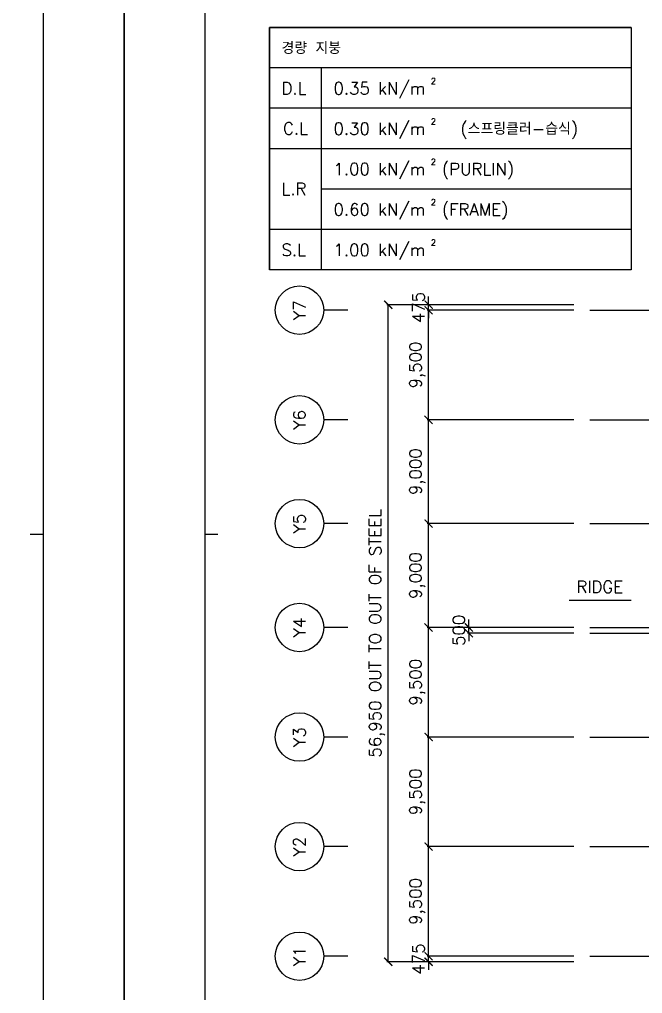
# Model space of a CAD drawing. Header units: metres. Extents: x -297536 to 1852864, y -630451 to -422551.
# Drawn here: x 869392 to 923439, y -560020 to -475591 of the extents above; entities that cross this region are included whole.
import ezdxf
from ezdxf.enums import TextEntityAlignment as Align

# ---------------------------------------------------------------- set-up
doc = ezdxf.new("R2010")
doc.units = ezdxf.units.M
doc.header["$LTSCALE"] = 700
doc.linetypes.add('CEN', pattern=[62, 60, -1, 0, -1])
for name, color, linetype in [('CEN', 152, 'CEN'), ('DIM', 7, 'Continuous'), ('SYM', 7, 'Continuous'), ('TEX', 3, 'Continuous'), ('된장공장-1$0$WID', 4, 'Continuous')]:
    doc.layers.add(name, color=color, linetype=linetype)
doc.styles.add('HGTXT', font='romans.shx', dxfattribs={"bigfont": 'WHGTXT.shx'})
doc.styles.add('WHGTXT', font='romans.shx', dxfattribs={"bigfont": 'WHGTXT.shx'})
doc.dimstyles.new('KJ', dxfattribs={"dimscale": 700, "dimtxt": 1.5, "dimasz": 1, "dimexe": 0.18, "dimexo": 2, "dimgap": 0.5, "dimtad": 1, "dimdec": 0, "dimzin": 0, "dimdsep": 46, "dimlunit": 6, "dimtxsty": 'HGTXT', "dimblk": 'ARCHTICK', "dimcen": 0.09, "dimclrt": 3, "dimadec": 0, "dimazin": 0, "dimtfac": 1, "dimtdec": 0, "dimtix": 1, "dimtmove": 0, "dimatfit": 0, "dimldrblk": 'OBLIQUE', "dimfxl": 1, "dimtolj": 1, "dimtzin": 0, "dimarcsym": 0})

# ---------------------------------------------------------------- blocks, each defined once
blk = doc.blocks.new('_ArchTick')
at = {"color": 0, "linetype": 'ByBlock', "const_width": 0.15}
blk.add_lwpolyline([(-0.5, -0.5), (0.5, 0.5)], dxfattribs=at)
blk = doc.blocks.new('*D495')
at = {"layer": 'Defpoints', "color": 0, "transparency": 16777216}
for p in [(904880, -556790), (918880, -556790), (918880, -557265)]:
    blk.add_point(p, dxfattribs=at)
at = {"layer": 'DIM', "color": 0, "lineweight": -2, "transparency": 16777216}
for p, q in [((904880, -556790), (904880, -556090)), ((917480, -556790), (904754, -556790)), ((904880, -557265), (904880, -556790)), ((917480, -557265), (904754, -557265)), ((904880, -557265), (904880, -557965))]:
    blk.add_line(p, q, dxfattribs=at)
at = {"layer": 'DIM', "color": 0, "lineweight": -2, "transparency": 16777216, "xscale": 700, "yscale": 700, "zscale": 700}
for p, rotation in [((904880, -556790), 270), ((904880, -557265), 90)]:
    blk.add_blockref('_ArchTick', p, dxfattribs=dict(at, rotation=rotation))
at = {"layer": 'DIM', "color": 3, "transparency": 16777216, "insert": (904005, -557028), "char_height": 1050, "attachment_point": 5, "rotation": 90, "style": 'HGTXT'}
blk.add_mtext('\\A1;475', dxfattribs=at)
blk = doc.blocks.new('_Oblique')
at = {"color": 0, "linetype": 'ByBlock', "lineweight": -2}
blk.add_line((-0.5, -0.5), (0.5, 0.5), dxfattribs=at)
blk = doc.blocks.new('*D496')
at = {"layer": 'Defpoints', "color": 0, "transparency": 16777216}
for p in [(904880, -547290), (918880, -547290), (918880, -556790)]:
    blk.add_point(p, dxfattribs=at)
at = {"layer": 'DIM', "color": 0, "lineweight": -2, "transparency": 16777216}
for p, q in [((917480, -547290), (904754, -547290)), ((904880, -556790), (904880, -547290)), ((917480, -556790), (904754, -556790))]:
    blk.add_line(p, q, dxfattribs=at)
at = {"layer": 'DIM', "color": 0, "lineweight": -2, "transparency": 16777216, "xscale": 700, "yscale": 700, "zscale": 700}
for p, rotation in [((904880, -547290), 90), ((904880, -556790), 270)]:
    blk.add_blockref('_ArchTick', p, dxfattribs=dict(at, rotation=rotation))
at = {"layer": 'DIM', "color": 3, "transparency": 16777216, "insert": (903905, -552040), "char_height": 1050, "attachment_point": 5, "rotation": 90, "style": 'HGTXT'}
blk.add_mtext('\\A1;9,500', dxfattribs=at)
blk = doc.blocks.new('*D497')
at = {"layer": 'Defpoints', "color": 0, "transparency": 16777216}
for p in [(904880, -537790), (918880, -537790), (918880, -547290)]:
    blk.add_point(p, dxfattribs=at)
at = {"layer": 'DIM', "color": 0, "lineweight": -2, "transparency": 16777216}
for p, q in [((917480, -537790), (904754, -537790)), ((904880, -547290), (904880, -537790)), ((917480, -547290), (904754, -547290))]:
    blk.add_line(p, q, dxfattribs=at)
at = {"layer": 'DIM', "color": 0, "lineweight": -2, "transparency": 16777216, "xscale": 700, "yscale": 700, "zscale": 700}
for p, rotation in [((904880, -537790), 90), ((904880, -547290), 270)]:
    blk.add_blockref('_ArchTick', p, dxfattribs=dict(at, rotation=rotation))
at = {"layer": 'DIM', "color": 3, "transparency": 16777216, "insert": (903905, -542540), "char_height": 1050, "attachment_point": 5, "rotation": 90, "style": 'HGTXT'}
blk.add_mtext('\\A1;9,500', dxfattribs=at)
blk = doc.blocks.new('*D498')
at = {"layer": 'Defpoints', "color": 0, "transparency": 16777216}
for p in [(904880, -528290), (918880, -528290), (918880, -537790)]:
    blk.add_point(p, dxfattribs=at)
at = {"layer": 'DIM', "color": 0, "lineweight": -2, "transparency": 16777216}
for p, q in [((917480, -528290), (904754, -528290)), ((904880, -537790), (904880, -528290)), ((917480, -537790), (904754, -537790))]:
    blk.add_line(p, q, dxfattribs=at)
at = {"layer": 'DIM', "color": 0, "lineweight": -2, "transparency": 16777216, "xscale": 700, "yscale": 700, "zscale": 700}
for p, rotation in [((904880, -528290), 90), ((904880, -537790), 270)]:
    blk.add_blockref('_ArchTick', p, dxfattribs=dict(at, rotation=rotation))
at = {"layer": 'DIM', "color": 3, "transparency": 16777216, "insert": (903905, -533040), "char_height": 1050, "attachment_point": 5, "rotation": 90, "style": 'HGTXT'}
blk.add_mtext('\\A1;9,500', dxfattribs=at)
blk = doc.blocks.new('*D499')
at = {"layer": 'Defpoints', "color": 0, "transparency": 16777216}
for p in [(904880, -519290), (918880, -519290), (918880, -528290)]:
    blk.add_point(p, dxfattribs=at)
at = {"layer": 'DIM', "color": 0, "lineweight": -2, "transparency": 16777216}
for p, q in [((917480, -519290), (904754, -519290)), ((904880, -528290), (904880, -519290)), ((917480, -528290), (904754, -528290))]:
    blk.add_line(p, q, dxfattribs=at)
at = {"layer": 'DIM', "color": 0, "lineweight": -2, "transparency": 16777216, "xscale": 700, "yscale": 700, "zscale": 700}
for p, rotation in [((904880, -519290), 90), ((904880, -528290), 270)]:
    blk.add_blockref('_ArchTick', p, dxfattribs=dict(at, rotation=rotation))
at = {"layer": 'DIM', "color": 3, "transparency": 16777216, "insert": (903905, -523790), "char_height": 1050, "attachment_point": 5, "rotation": 90, "style": 'HGTXT'}
blk.add_mtext('\\A1;9,000', dxfattribs=at)
blk = doc.blocks.new('*D500')
at = {"layer": 'Defpoints', "color": 0, "transparency": 16777216}
for p in [(904880, -510290), (918880, -510290), (918880, -519290)]:
    blk.add_point(p, dxfattribs=at)
at = {"layer": 'DIM', "color": 0, "lineweight": -2, "transparency": 16777216}
for p, q in [((917480, -510290), (904754, -510290)), ((904880, -519290), (904880, -510290)), ((917480, -519290), (904754, -519290))]:
    blk.add_line(p, q, dxfattribs=at)
at = {"layer": 'DIM', "color": 0, "lineweight": -2, "transparency": 16777216, "xscale": 700, "yscale": 700, "zscale": 700}
for p, rotation in [((904880, -510290), 90), ((904880, -519290), 270)]:
    blk.add_blockref('_ArchTick', p, dxfattribs=dict(at, rotation=rotation))
at = {"layer": 'DIM', "color": 3, "transparency": 16777216, "insert": (903905, -514790), "char_height": 1050, "attachment_point": 5, "rotation": 90, "style": 'HGTXT'}
blk.add_mtext('\\A1;9,000', dxfattribs=at)
blk = doc.blocks.new('*D501')
at = {"layer": 'Defpoints', "color": 0, "transparency": 16777216}
for p in [(904880, -500790), (918880, -500790), (918880, -510290)]:
    blk.add_point(p, dxfattribs=at)
at = {"layer": 'DIM', "color": 0, "lineweight": -2, "transparency": 16777216}
for p, q in [((917480, -500790), (904754, -500790)), ((904880, -510290), (904880, -500790)), ((917480, -510290), (904754, -510290))]:
    blk.add_line(p, q, dxfattribs=at)
at = {"layer": 'DIM', "color": 0, "lineweight": -2, "transparency": 16777216, "xscale": 700, "yscale": 700, "zscale": 700}
for p, rotation in [((904880, -500790), 90), ((904880, -510290), 270)]:
    blk.add_blockref('_ArchTick', p, dxfattribs=dict(at, rotation=rotation))
at = {"layer": 'DIM', "color": 3, "transparency": 16777216, "insert": (903905, -505540), "char_height": 1050, "attachment_point": 5, "rotation": 90, "style": 'HGTXT'}
blk.add_mtext('\\A1;9,500', dxfattribs=at)
blk = doc.blocks.new('*D502')
at = {"layer": 'Defpoints', "color": 0, "transparency": 16777216}
for p in [(904880, -500315), (918880, -500315), (918880, -500790)]:
    blk.add_point(p, dxfattribs=at)
at = {"layer": 'DIM', "color": 0, "lineweight": -2, "transparency": 16777216}
for p, q in [((904880, -500315), (904880, -499615)), ((917480, -500315), (904754, -500315)), ((904880, -500790), (904880, -500315)), ((917480, -500790), (904754, -500790)), ((904880, -500790), (904880, -501490))]:
    blk.add_line(p, q, dxfattribs=at)
at = {"layer": 'DIM', "color": 0, "lineweight": -2, "transparency": 16777216, "xscale": 700, "yscale": 700, "zscale": 700}
for p, rotation in [((904880, -500315), 270), ((904880, -500790), 90)]:
    blk.add_blockref('_ArchTick', p, dxfattribs=dict(at, rotation=rotation))
at = {"layer": 'DIM', "color": 3, "transparency": 16777216, "insert": (904005, -500553), "char_height": 1050, "attachment_point": 5, "rotation": 90, "style": 'HGTXT'}
blk.add_mtext('\\A1;475', dxfattribs=at)
blk = doc.blocks.new('*D503')
at = {"layer": 'Defpoints', "color": 0, "transparency": 16777216}
for p in [(901380, -500315), (918880, -500315), (918880, -557265)]:
    blk.add_point(p, dxfattribs=at)
at = {"layer": 'DIM', "color": 0, "lineweight": -2, "transparency": 16777216}
for p, q in [((917480, -500315), (901254, -500315)), ((901380, -557265), (901380, -500315)), ((917480, -557265), (901254, -557265))]:
    blk.add_line(p, q, dxfattribs=at)
at = {"layer": 'DIM', "color": 0, "lineweight": -2, "transparency": 16777216, "xscale": 700, "yscale": 700, "zscale": 700}
for p, rotation in [((901380, -500315), 90), ((901380, -557265), 270)]:
    blk.add_blockref('_ArchTick', p, dxfattribs=dict(at, rotation=rotation))
at = {"layer": 'DIM', "color": 3, "transparency": 16777216, "insert": (900405, -528790), "char_height": 1050, "attachment_point": 5, "rotation": 90, "style": 'HGTXT'}
blk.add_mtext('\\A1;\\A1;56,950 OUT TO OUT OF STEEL', dxfattribs=at)
blk = doc.blocks.new('*D878')
at = {"layer": 'Defpoints', "color": 0, "transparency": 16777216}
for p in [(908380, -528290), (918880, -528290), (918880, -528790)]:
    blk.add_point(p, dxfattribs=at)
at = {"layer": 'DIM', "color": 0, "lineweight": -2, "transparency": 16777216}
for p, q in [((908380, -528290), (908380, -527590)), ((917480, -528290), (908254, -528290)), ((908380, -528790), (908380, -528290)), ((917480, -528790), (908254, -528790)), ((908380, -528790), (908380, -529490))]:
    blk.add_line(p, q, dxfattribs=at)
at = {"layer": 'DIM', "color": 0, "lineweight": -2, "transparency": 16777216, "xscale": 700, "yscale": 700, "zscale": 700}
for p, rotation in [((908380, -528290), 270), ((908380, -528790), 90)]:
    blk.add_blockref('_ArchTick', p, dxfattribs=dict(at, rotation=rotation))
at = {"layer": 'DIM', "color": 3, "transparency": 16777216, "insert": (907505, -528540), "char_height": 1050, "attachment_point": 5, "rotation": 90, "style": 'HGTXT'}
blk.add_mtext('\\A1;500', dxfattribs=at)
blk = doc.blocks.new('Form01')
at = {"ltscale": 0.015}
blk.add_lwpolyline([(0, 0), (420, 0), (420, -297), (0, -297)], close=True, dxfattribs=at)
at = {"layer": '된장공장-1$0$WID', "ltscale": 250}
for p, q in [((10, -10), (10, -287)), ((410, -287), (410, -10)), ((11.62, -139.55), (10, -139.55)), ((410, -139.55), (408.38, -139.55))]:
    blk.add_line(p, q, dxfattribs=at)

msp = doc.modelspace()

# ---------------------------------------------------------------- linework, layer by layer
msp.add_lwpolyline([(891078.3, -476290), (922443.8, -476290), (922443.8, -497290), (891078.3, -497290)], close=True)
at = {"layer": 'CEN'}
for p, q in [((918880, -500790), (1103880, -500790)), ((918880, -510290), (1103880, -510290)), ((918880, -519290), (1103880, -519290)), ((918880, -528290), (1103880, -528290)), ((918880, -528790), (1103880, -528790)), ((918880, -537790), (1103880, -537790)), ((918880, -547290), (1103880, -547290)), ((918880, -556790), (1103880, -556790))]:
    msp.add_line(p, q, dxfattribs=at)
at = {"layer": 'DIM'}
for points in [[(922443.8, -476290), (891078.3, -476290)], [(891078.3, -476290), (891078.3, -497290)], [(922443.8, -479790), (891078.3, -479790)], [(895588.8, -497290), (895588.8, -479790)], [(922443.8, -483290), (891078.3, -483290)], [(922443.8, -486790), (891078.3, -486790)], [(922443.8, -486790), (891078.3, -486790)], [(922443.8, -486790), (895588.8, -486790)], [(922443.8, -490290), (895588.8, -490290)], [(922443.8, -493790), (891078.3, -493790)], [(922449.7, -525959.7), (917087.2, -525959.7)]]:
    msp.add_lwpolyline(points, dxfattribs=at)
for points in [[(929274.7, -502325.6, 0, 350, 0), (928429.8, -501702.2, 0, 0, 0), (922449.7, -497290, 0, 0, 0)], [(925280, -528790, 0, 350, 0), (924537.5, -528047.5, 0, 0, 0), (922449.7, -525959.7, 0, 0, 0)]]:
    msp.add_lwpolyline(points, format="xyseb", dxfattribs=at)
at = {"layer": 'SYM'}
for p, q in [((897880, -500790), (895780, -500790)), ((897880, -510290), (895780, -510290)), ((897880, -519290), (895780, -519290)), ((897880, -528290), (895780, -528290)), ((897880, -537790), (895780, -537790)), ((897880, -547290), (895780, -547290)), ((897880, -556790), (895780, -556790))]:
    msp.add_line(p, q, dxfattribs=at)
for centre in [(893680, -500790), (893680, -510290), (893680, -519290), (893680, -528290), (893680, -537790), (893680, -547290), (893680, -556790)]:
    msp.add_circle(centre, 2100, dxfattribs=at)

# ---------------------------------------------------------------- block references
at = {"xscale": 700, "yscale": 700, "zscale": 700}
for p in [(584464.2, -422550.9), (878464.2, -422550.9)]:
    msp.add_blockref('Form01', p, dxfattribs=at)

# ---------------------------------------------------------------- texts
at = {"layer": 'TEX', "color": 3, "style": 'WHGTXT'}
for s, p in [('경량 지붕', (892124.2, -478586.2)), ('D.L', (892124.2, -482086.2)), ('0.35 kN/m', (896634.7, -482086.2)), ('0.30 kN/m   (스프링클러-습식)', (896634.7, -485586.2)), ('1.00 kN/m  (PURLIN)', (896634.7, -489086.2)), ('L.R', (892124.2, -490806)), ('0.60 kN/m  (FRAME) ', (896634.7, -492586.2)), ('S.L', (892124.2, -496086.2)), ('1.00 kN/m', (896634.7, -496086.2))]:
    msp.add_text(s, height=1050, dxfattribs=at).set_placement(p)
at = {"layer": 'TEX', "style": 'WHGTXT'}
for p in [(905076, -481192.1), (905076, -484692.1), (905076, -488192.1), (905076, -491692.1), (905076, -495192.1)]:
    msp.add_text('2', height=525, rotation=0.000001, dxfattribs=at).set_placement(p)
at = {"layer": 'TEX', "color": 3, "style": 'WHGTXT'}
msp.add_text('C.L', height=1050, dxfattribs=at).set_placement((893333.6, -485040), align=Align.MIDDLE_CENTER)
at = {"layer": 'TEX', "style": 'WHGTXT'}
for s, p in [('Y7', (893680, -500790)), ('Y6', (893680, -510290)), ('Y5', (893680, -519290)), ('Y4', (893680, -528290)), ('Y3', (893680, -537790)), ('Y2', (893680, -547290)), ('Y1', (893680, -556790))]:
    msp.add_text(s, height=1050, rotation=90, dxfattribs=at).set_placement(p, align=Align.MIDDLE)
at = {"layer": 'TEX', "color": 3, "style": 'WHGTXT'}
msp.add_text('RIDGE', height=1050, dxfattribs=at).set_placement((921749.7, -525609.7), align=Align.BOTTOM_RIGHT)

# ---------------------------------------------------------------- dimensions: what is measured, and where the dimension line sits
at = {"layer": 'DIM'}
for base, p1, p2, angle, picture, middle in [((904880, -500315), (918880, -500790), (918880, -500315), 270, '*D502', (904005, -500552.5)), ((904880, -500790), (918880, -510290), (918880, -500790), 270, '*D501', (903905, -505540)), ((904880, -510290), (918880, -519290), (918880, -510290), 270, '*D500', (903905, -514790)), ((904880, -519290), (918880, -528290), (918880, -519290), 270, '*D499', (903905, -523790)), ((908380, -528290), (918880, -528790), (918880, -528290), 90, '*D878', (907505, -528540)), ((904880, -528290), (918880, -537790), (918880, -528290), 270, '*D498', (903905, -533040)), ((904880, -537790), (918880, -547290), (918880, -537790), 270, '*D497', (903905, -542540)), ((904880, -547290), (918880, -556790), (918880, -547290), 270, '*D496', (903905, -552040)), ((904880, -556790), (918880, -557265), (918880, -556790), 270, '*D495', (904005, -557027.5))]:
    dim = msp.add_linear_dim(base=base, p1=p1, p2=p2, angle=angle, dimstyle='KJ', override={"dimtxsty": 'HGTXT', "dimldrblk": 'Oblique'}, dxfattribs=at)
    dim.commit()
    dim.dimension.update_dxf_attribs({"geometry": picture, "text_midpoint": middle})
dim = msp.add_linear_dim(base=(901380, -500315), p1=(918880, -557265), p2=(918880, -500315), angle=270, text='\\A1;<> OUT TO OUT OF STEEL', dimstyle='KJ', override={"dimtxsty": 'HGTXT', "dimldrblk": 'Oblique'}, dxfattribs=at)
dim.commit()
dim.dimension.update_dxf_attribs({"geometry": '*D503', "text_midpoint": (900405, -528790)})

doc.saveas('drawing.dxf')
